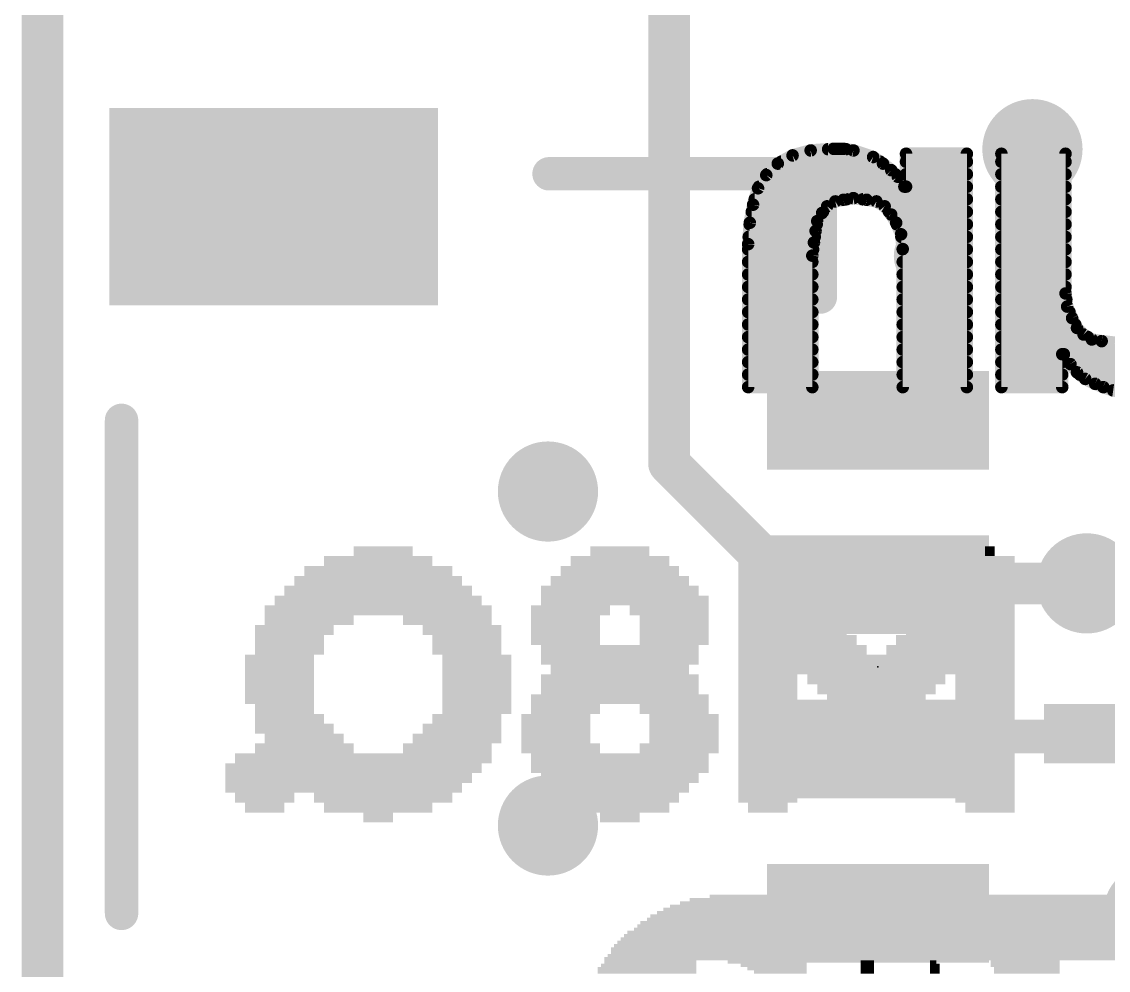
# Model space of a CAD drawing. Extents: x -28 to 74, y -69 to 26.
# Drawn here: x -0.13 to 6.48, y 10.85 to 16.63 of the extents above; entities that cross this region are included whole.
import ezdxf

# ---------------------------------------------------------------- set-up
doc = ezdxf.new("R2010")
doc.units = 0
for name, color, linetype in [('1', 12, 'CONTINUOUS'), ('16', 140, 'CONTINUOUS'), ('18', 110, 'CONTINUOUS'), ('20', 53, 'CONTINUOUS'), ('21', 41, 'CONTINUOUS'), ('22', 40, 'CONTINUOUS'), ('23', 53, 'CONTINUOUS')]:
    doc.layers.add(name, color=color, linetype=linetype)

# ---------------------------------------------------------------- blocks, each defined once
blk = doc.blocks.new('RECT')
blk.add_solid([(-0.5, -0.5), (0.5, -0.5), (-0.5, 0.5), (0.5, 0.5)])
blk = doc.blocks.new('ROUNDV')
at = {"const_width": 0.5}
blk.add_lwpolyline([(0, -0.25, 1), (0, 0.25, 1), (0, -0.25)], format="xyb", dxfattribs=at)

msp = doc.modelspace()

# ---------------------------------------------------------------- linework, layer by layer
at = {"layer": '1'}
for points, const_width in [([(0, 25.4), (0, 0)], 0.254), ([(3.81, 13.9366), (3.81, 17.272)], 0.254), ([(4.5466, 13.2), (3.81, 13.9366)], 0.254), ([(5.08, 13.2), (4.5466, 13.2)], 0.254), ([(5.08, 13.2), (5.088, 13.208)], 0.254), ([(5.088, 13.208), (6.35, 13.208)], 0.254), ([(5.08, 12.2), (5.1562, 12.2762)], 0.2032), ([(6.9516, 12.2762), (5.1562, 12.2762)], 0.2032), ([(5.08, 11.2), (6.755, 11.2)], 0.2032)]:
    msp.add_lwpolyline(points, dxfattribs=dict(at, const_width=const_width))
for points, const_width in [([(3.8549, 13.9815, 1), (3.7651, 13.8917)], 0.127), ([(3.7465, 13.9366, 1), (3.8735, 13.9366)], 0.127), ([(4.5466, 13.2635, 1), (4.5466, 13.1365)], 0.127), ([(4.5017, 13.1551, 1), (4.5915, 13.2449)], 0.127), ([(5.0351, 13.2449, 1), (5.1249, 13.1551)], 0.127), ([(5.088, 13.2715, 1), (5.088, 13.1445)], 0.127), ([(5.1329, 13.1631, 1), (5.0431, 13.2529)], 0.127), ([(5.08, 13.1365, 1), (5.08, 13.2635)], 0.127), ([(6.35, 13.1445, 1), (6.35, 13.2715)], 0.127), ([(5.1562, 12.327, 1), (5.1562, 12.2254)], 0.1016), ([(5.1921, 12.2403, 1), (5.1203, 12.3121)], 0.1016), ([(5.0441, 12.2359, 1), (5.1159, 12.1641)], 0.1016), ([(5.08, 11.2508, 1), (5.08, 11.1492)], 0.1016)]:
    msp.add_lwpolyline(points, format="xyb", dxfattribs=dict(at, const_width=const_width))
at = {"layer": '16', "const_width": 0.254}
for points in [[(0, 25.4), (0, 0)], [(6.35, 13.208), (7.0104, 13.208)]]:
    msp.add_lwpolyline(points, dxfattribs=at)
at = {"layer": '16', "const_width": 0.127}
msp.add_lwpolyline([(6.35, 13.2715, 1), (6.35, 13.1445)], format="xyb", dxfattribs=at)
at = {"layer": '20', "const_width": 0.2032}
msp.add_lwpolyline([(0, 25.4), (0, 0)], dxfattribs=at)
at = {"layer": '21', "const_width": 0.2032}
for points in [[(3.08, 15.7), (4.73, 15.7)], [(4.73, 15.7), (4.73, 14.95)], [(0.48, 14.2), (0.48, 11.2)]]:
    msp.add_lwpolyline(points, dxfattribs=at)
at = {"layer": '21'}
for points, const_width in [([(3.08, 15.7508, 1), (3.08, 15.6492)], 0.1016), ([(4.7808, 15.7, 1), (4.6792, 15.7)], 0.1016), ([(4.73, 15.6492, 1), (4.73, 15.7508)], 0.1016), ([(5.38, 15.0984, 1), (5.38, 15.3016, 1), (5.38, 15.0984)], 0.2032), ([(4.6792, 14.95, 1), (4.7808, 14.95)], 0.1016), ([(0.5308, 14.2, 1), (0.4292, 14.2)], 0.1016), ([(0.4292, 11.2, 1), (0.5308, 11.2)], 0.1016)]:
    msp.add_lwpolyline(points, format="xyb", dxfattribs=dict(at, const_width=const_width))
at = {"layer": '22', "const_width": 0.0762}
for points in [[(4.671, 15.842), (4.561, 15.812)], [(4.811, 15.852), (4.671, 15.842)], [(4.7774, 15.8496), (4.8854, 15.8496)], [(4.871, 15.852), (4.811, 15.852)], [(4.931, 15.842), (4.871, 15.852)], [(5.051, 15.802), (4.931, 15.842)], [(5.621, 15.822), (5.251, 15.822)], [(5.251, 15.822), (5.251, 15.622)], [(5.621, 14.402), (5.621, 15.822)], [(6.221, 15.822), (5.831, 15.822)], [(5.831, 15.822), (5.831, 14.402)], [(6.221, 14.972), (6.221, 15.822)], [(4.471, 15.762), (4.401, 15.692)], [(4.561, 15.812), (4.471, 15.762)], [(4.4915, 15.7734), (5.0939, 15.7734)], [(5.111, 15.762), (5.051, 15.802)], [(5.161, 15.722), (5.111, 15.762)], [(5.251, 15.7734), (5.621, 15.7734)], [(5.831, 15.7734), (6.221, 15.7734)], [(4.401, 15.692), (4.351, 15.612)], [(4.4062, 15.6972), (5.1858, 15.6972)], [(5.201, 15.682), (5.161, 15.722)], [(5.251, 15.6972), (5.621, 15.6972)], [(5.831, 15.6972), (6.221, 15.6972)], [(5.241, 15.622), (5.201, 15.682)], [(4.351, 15.612), (4.321, 15.512)], [(4.3566, 15.621), (5.621, 15.621)], [(5.251, 15.622), (5.241, 15.622)], [(5.831, 15.621), (6.221, 15.621)], [(4.321, 15.512), (4.301, 15.402)], [(4.3308, 15.5448), (4.8878, 15.5448)], [(4.741, 15.462), (4.771, 15.502)], [(4.771, 15.502), (4.821, 15.532)], [(4.821, 15.532), (4.871, 15.542)], [(4.871, 15.542), (4.931, 15.552)], [(4.931, 15.552), (5.011, 15.542)], [(4.9886, 15.5448), (5.621, 15.5448)], [(5.011, 15.542), (5.071, 15.532)], [(5.071, 15.532), (5.121, 15.502)], [(5.121, 15.502), (5.161, 15.452)], [(5.831, 15.5448), (6.221, 15.5448)], [(4.3131, 15.4686), (4.746, 15.4686)], [(4.711, 15.412), (4.741, 15.462)], [(5.1477, 15.4686), (5.621, 15.4686)], [(5.161, 15.452), (5.191, 15.402)], [(5.831, 15.4686), (6.221, 15.4686)], [(4.301, 15.402), (4.291, 15.272)], [(4.3003, 15.3924), (4.7077, 15.3924)], [(4.701, 15.352), (4.711, 15.412)], [(5.191, 15.402), (5.221, 15.332)], [(5.1951, 15.3924), (5.621, 15.3924)], [(5.831, 15.3924), (6.221, 15.3924)], [(4.2944, 15.3162), (4.6959, 15.3162)], [(4.691, 15.282), (4.701, 15.352)], [(5.221, 15.332), (5.231, 15.242)], [(5.2228, 15.3162), (5.621, 15.3162)], [(5.831, 15.3162), (6.221, 15.3162)], [(4.291, 15.272), (4.291, 14.402)], [(4.291, 15.24), (4.6858, 15.24)], [(4.681, 15.202), (4.691, 15.282)], [(5.231, 15.242), (5.231, 14.402)], [(5.231, 15.24), (5.621, 15.24)], [(5.831, 15.24), (6.221, 15.24)], [(4.291, 15.1638), (4.681, 15.1638)], [(4.681, 14.402), (4.681, 15.202)], [(5.231, 15.1638), (5.621, 15.1638)], [(5.831, 15.1638), (6.221, 15.1638)], [(4.291, 15.0876), (4.681, 15.0876)], [(5.231, 15.0876), (5.621, 15.0876)], [(5.831, 15.0876), (6.221, 15.0876)], [(4.291, 15.0114), (4.681, 15.0114)], [(5.231, 15.0114), (5.621, 15.0114)], [(5.831, 15.0114), (6.221, 15.0114)], [(6.231, 14.892), (6.221, 14.972)], [(4.291, 14.9352), (4.681, 14.9352)], [(5.231, 14.9352), (5.621, 14.9352)], [(5.831, 14.9352), (6.2256, 14.9352)], [(4.291, 14.859), (4.681, 14.859)], [(5.231, 14.859), (5.621, 14.859)], [(5.831, 14.859), (6.2451, 14.859)], [(6.261, 14.822), (6.231, 14.892)], [(4.291, 14.7828), (4.681, 14.7828)], [(5.231, 14.7828), (5.621, 14.7828)], [(5.831, 14.7828), (6.2806, 14.7828)], [(6.291, 14.762), (6.261, 14.822)], [(4.291, 14.7066), (4.681, 14.7066)], [(5.231, 14.7066), (5.621, 14.7066)], [(5.831, 14.7066), (6.3567, 14.7066)], [(6.331, 14.722), (6.291, 14.762)], [(6.381, 14.692), (6.331, 14.722)], [(6.441, 14.682), (6.381, 14.692)], [(6.521, 14.672), (6.441, 14.682)], [(4.291, 14.6304), (4.681, 14.6304)], [(5.231, 14.6304), (5.621, 14.6304)], [(5.831, 14.6304), (7.1065, 14.6304)], [(6.201, 14.402), (6.201, 14.602)], [(6.201, 14.602), (6.211, 14.602)], [(6.211, 14.602), (6.251, 14.542)], [(4.291, 14.5542), (4.681, 14.5542)], [(5.231, 14.5542), (5.621, 14.5542)], [(5.831, 14.5542), (6.201, 14.5542)], [(6.2429, 14.5542), (7.0689, 14.5542)], [(6.251, 14.542), (6.291, 14.492)], [(4.291, 14.478), (4.681, 14.478)], [(5.231, 14.478), (5.621, 14.478)], [(5.831, 14.478), (6.201, 14.478)], [(6.291, 14.492), (6.341, 14.452)], [(6.3085, 14.478), (6.9997, 14.478)], [(6.341, 14.452), (6.401, 14.422)], [(4.291, 14.402), (4.681, 14.402)], [(5.231, 14.402), (5.621, 14.402)], [(5.831, 14.402), (6.201, 14.402)], [(6.401, 14.422), (6.451, 14.402)], [(6.451, 14.402), (6.511, 14.382)], [(6.4516, 14.4018), (6.863, 14.4018)], [(6.511, 14.382), (6.581, 14.372)]]:
    msp.add_lwpolyline(points, dxfattribs=at)
at = {"layer": '22', "const_width": 0.0381}
for points in [[(4.6696, 15.861, 1), (4.6724, 15.823)], [(4.676, 15.8236, 1), (4.666, 15.8604)], [(4.7774, 15.8687, 1), (4.7774, 15.8306)], [(4.811, 15.8711, 1), (4.811, 15.833)], [(4.8124, 15.833, 1), (4.8096, 15.871)], [(4.8741, 15.8708, 1), (4.8679, 15.8332)], [(4.871, 15.833, 1), (4.871, 15.8711)], [(4.8854, 15.8306, 1), (4.8854, 15.8687)], [(4.937, 15.8601, 1), (4.925, 15.8239)], [(4.9279, 15.8232, 1), (4.9341, 15.8608)], [(5.251, 15.8411, 1), (5.251, 15.803)], [(5.2701, 15.822, 1), (5.232, 15.822)], [(5.6401, 15.822, 1), (5.602, 15.822)], [(5.621, 15.803, 1), (5.621, 15.8411)], [(5.831, 15.8411, 1), (5.831, 15.803)], [(5.8501, 15.822, 1), (5.812, 15.822)], [(6.2401, 15.822, 1), (6.202, 15.822)], [(6.221, 15.803, 1), (6.221, 15.8411)], [(4.4617, 15.7787, 1), (4.4803, 15.7453)], [(4.4845, 15.7485, 1), (4.4575, 15.7755)], [(4.4915, 15.7925, 1), (4.4915, 15.7544)], [(4.556, 15.8304, 1), (4.566, 15.7936)], [(4.5703, 15.7953, 1), (4.5517, 15.8287)], [(5.0616, 15.8179, 1), (5.0404, 15.7861)], [(5.045, 15.7839, 1), (5.057, 15.8201)], [(5.1229, 15.7769, 1), (5.0991, 15.7471)], [(5.0939, 15.7544, 1), (5.0939, 15.7925)], [(5.1004, 15.7461, 1), (5.1216, 15.7779)], [(5.251, 15.7925, 1), (5.251, 15.7544)], [(5.621, 15.7544, 1), (5.621, 15.7925)], [(5.831, 15.7925, 1), (5.831, 15.7544)], [(6.221, 15.7544, 1), (6.221, 15.7925)], [(4.4172, 15.6819, 1), (4.3848, 15.7021)], [(4.4062, 15.7163, 1), (4.4062, 15.6782)], [(5.1745, 15.7355, 1), (5.1475, 15.7085)], [(5.1491, 15.7071, 1), (5.1729, 15.7369)], [(5.1858, 15.6782, 1), (5.1858, 15.7163)], [(5.251, 15.7163, 1), (5.251, 15.6782)], [(5.621, 15.6782, 1), (5.621, 15.7163)], [(5.831, 15.7163, 1), (5.831, 15.6782)], [(6.221, 15.6782, 1), (6.221, 15.7163)], [(4.3875, 15.7055, 1), (4.4145, 15.6785)], [(5.2169, 15.6926, 1), (5.1851, 15.6714)], [(5.1875, 15.6685, 1), (5.2145, 15.6955)], [(4.3348, 15.6221, 1), (4.3672, 15.6019)], [(4.3692, 15.6065, 1), (4.3328, 15.6175)], [(4.3566, 15.6401, 1), (4.3566, 15.602)], [(5.241, 15.641, 1), (5.241, 15.6029)], [(5.2251, 15.6114, 1), (5.2569, 15.6326)], [(5.232, 15.622, 1), (5.2701, 15.622)], [(5.251, 15.6029, 1), (5.251, 15.641)], [(5.621, 15.602, 1), (5.621, 15.6401)], [(5.831, 15.6401, 1), (5.831, 15.602)], [(6.221, 15.602, 1), (6.221, 15.6401)], [(4.3028, 15.5175, 1), (4.3392, 15.5065)], [(4.3397, 15.5086, 1), (4.3023, 15.5154)], [(4.3308, 15.5639, 1), (4.3308, 15.5258)], [(4.7612, 15.5183, 1), (4.7808, 15.4857)], [(4.7862, 15.4906, 1), (4.7558, 15.5134)], [(4.8173, 15.5507, 1), (4.8247, 15.5133)], [(4.8308, 15.5157, 1), (4.8112, 15.5483)], [(4.8679, 15.5608, 1), (4.8741, 15.5232)], [(4.8747, 15.5233, 1), (4.8673, 15.5607)], [(4.8878, 15.5258, 1), (4.8878, 15.5639)], [(4.9334, 15.5709, 1), (4.9286, 15.5331)], [(4.9341, 15.5332, 1), (4.9279, 15.5708)], [(4.9886, 15.5639, 1), (4.9886, 15.5258)], [(5.0141, 15.5608, 1), (5.0079, 15.5232)], [(5.0086, 15.5231, 1), (5.0134, 15.5609)], [(5.0808, 15.5483, 1), (5.0612, 15.5157)], [(5.0679, 15.5132, 1), (5.0741, 15.5508)], [(5.1359, 15.5139, 1), (5.1061, 15.4901)], [(5.1112, 15.4857, 1), (5.1308, 15.5183)], [(5.621, 15.5258, 1), (5.621, 15.5639)], [(5.831, 15.5639, 1), (5.831, 15.5258)], [(6.221, 15.5258, 1), (6.221, 15.5639)], [(4.3131, 15.4877, 1), (4.3131, 15.4496)], [(4.7258, 15.4734, 1), (4.7562, 15.4506)], [(4.7573, 15.4522, 1), (4.7247, 15.4718)], [(4.746, 15.4496, 1), (4.746, 15.4877)], [(5.1477, 15.4877, 1), (5.1477, 15.4496)], [(5.1773, 15.4618, 1), (5.1447, 15.4422)], [(5.1461, 15.4401, 1), (5.1759, 15.4639)], [(5.621, 15.4496, 1), (5.621, 15.4877)], [(5.831, 15.4877, 1), (5.831, 15.4496)], [(6.221, 15.4496, 1), (6.221, 15.4877)], [(4.3003, 15.4115, 1), (4.3003, 15.3734)], [(4.2823, 15.4054, 1), (4.3197, 15.3986)], [(4.32, 15.4005, 1), (4.282, 15.4035)], [(4.6947, 15.4218, 1), (4.7273, 15.4022)], [(4.7298, 15.4089, 1), (4.6922, 15.4151)], [(4.7077, 15.3734, 1), (4.7077, 15.4115)], [(5.2085, 15.4095, 1), (5.1735, 15.3945)], [(5.1747, 15.3922, 1), (5.2073, 15.4118)], [(5.1951, 15.4115, 1), (5.1951, 15.3734)], [(5.621, 15.3734, 1), (5.621, 15.4115)], [(5.831, 15.4115, 1), (5.831, 15.3734)], [(6.221, 15.3734, 1), (6.221, 15.4115)], [(4.2944, 15.3353, 1), (4.2944, 15.2972)], [(4.6822, 15.3551, 1), (4.7198, 15.3489)], [(4.7199, 15.3493, 1), (4.6821, 15.3547)], [(4.6959, 15.2972, 1), (4.6959, 15.3353)], [(5.2399, 15.3341, 1), (5.2021, 15.3299)], [(5.2035, 15.3245, 1), (5.2385, 15.3395)], [(5.2228, 15.3353, 1), (5.2228, 15.2972)], [(5.621, 15.2972, 1), (5.621, 15.3353)], [(5.831, 15.3353, 1), (5.831, 15.2972)], [(6.221, 15.2972, 1), (6.221, 15.3353)], [(4.272, 15.2735, 1), (4.31, 15.2705)], [(4.291, 15.2591, 1), (4.291, 15.221)], [(4.3101, 15.272, 1), (4.272, 15.272)], [(4.6721, 15.2847, 1), (4.7099, 15.2793)], [(4.7099, 15.2796, 1), (4.6721, 15.2844)], [(4.6858, 15.221, 1), (4.6858, 15.2591)], [(5.25, 15.242, 1), (5.2119, 15.242)], [(5.231, 15.2591, 1), (5.231, 15.221)], [(5.621, 15.221, 1), (5.621, 15.2591)], [(5.831, 15.2591, 1), (5.831, 15.221)], [(6.221, 15.221, 1), (6.221, 15.2591)], [(4.291, 15.1829, 1), (4.291, 15.1448)], [(4.7001, 15.202, 1), (4.662, 15.202)], [(4.6621, 15.2044, 1), (4.6999, 15.1996)], [(4.681, 15.1448, 1), (4.681, 15.1829)], [(5.231, 15.1829, 1), (5.231, 15.1448)], [(5.2121, 15.2399, 1), (5.2499, 15.2441)], [(5.621, 15.1448, 1), (5.621, 15.1829)], [(5.831, 15.1829, 1), (5.831, 15.1448)], [(6.221, 15.1448, 1), (6.221, 15.1829)], [(4.291, 15.1067, 1), (4.291, 15.0686)], [(4.681, 15.0686, 1), (4.681, 15.1067)], [(5.231, 15.1067, 1), (5.231, 15.0686)], [(5.621, 15.0686, 1), (5.621, 15.1067)], [(5.831, 15.1067, 1), (5.831, 15.0686)], [(6.221, 15.0686, 1), (6.221, 15.1067)], [(4.291, 15.0305, 1), (4.291, 14.9924)], [(4.681, 14.9924, 1), (4.681, 15.0305)], [(5.231, 15.0305, 1), (5.231, 14.9924)], [(5.621, 14.9924, 1), (5.621, 15.0305)], [(5.831, 15.0305, 1), (5.831, 14.9924)], [(6.2399, 14.9744, 1), (6.2021, 14.9696)], [(6.221, 14.9924, 1), (6.221, 15.0305)], [(4.291, 14.9543, 1), (4.291, 14.9162)], [(4.681, 14.9162, 1), (4.681, 14.9543)], [(5.231, 14.9543, 1), (5.231, 14.9162)], [(5.621, 14.9162, 1), (5.621, 14.9543)], [(5.831, 14.9543, 1), (5.831, 14.9162)], [(6.202, 14.972, 1), (6.2401, 14.972)], [(6.2256, 14.9162, 1), (6.2256, 14.9543)], [(4.291, 14.878, 1), (4.291, 14.8399)], [(4.681, 14.8399, 1), (4.681, 14.878)], [(5.231, 14.878, 1), (5.231, 14.8399)], [(5.621, 14.8399, 1), (5.621, 14.878)], [(5.831, 14.878, 1), (5.831, 14.8399)], [(6.2485, 14.8995, 1), (6.2135, 14.8845)], [(6.2121, 14.8896, 1), (6.2499, 14.8944)], [(6.2451, 14.8399, 1), (6.2451, 14.878)], [(4.291, 14.8018, 1), (4.291, 14.7637)], [(4.681, 14.7637, 1), (4.681, 14.8018)], [(5.231, 14.8018, 1), (5.231, 14.7637)], [(5.621, 14.7637, 1), (5.621, 14.8018)], [(5.831, 14.8018, 1), (5.831, 14.7637)], [(6.278, 14.8305, 1), (6.244, 14.8135)], [(6.2435, 14.8145, 1), (6.2785, 14.8295)], [(6.2806, 14.7637, 1), (6.2806, 14.8018)], [(4.291, 14.7256, 1), (4.291, 14.6875)], [(4.681, 14.6875, 1), (4.681, 14.7256)], [(5.231, 14.7256, 1), (5.231, 14.6875)], [(5.621, 14.6875, 1), (5.621, 14.7256)], [(5.831, 14.7256, 1), (5.831, 14.6875)], [(6.3045, 14.7755, 1), (6.2775, 14.7485)], [(6.274, 14.7535, 1), (6.308, 14.7705)], [(6.3408, 14.7383, 1), (6.3212, 14.7057)], [(6.3175, 14.7085, 1), (6.3445, 14.7355)], [(6.3567, 14.6875, 1), (6.3567, 14.7256)], [(6.3841, 14.7108, 1), (6.3779, 14.6732)], [(6.3712, 14.6757, 1), (6.3908, 14.7083)], [(6.4434, 14.7009, 1), (6.4386, 14.6631)], [(6.4379, 14.6632, 1), (6.4441, 14.7008)], [(4.291, 14.6494, 1), (4.291, 14.6113)], [(4.681, 14.6113, 1), (4.681, 14.6494)], [(5.231, 14.6494, 1), (5.231, 14.6113)], [(5.621, 14.6113, 1), (5.621, 14.6494)], [(5.831, 14.6494, 1), (5.831, 14.6113)], [(6.201, 14.6211, 1), (6.201, 14.583)], [(6.2201, 14.602, 1), (6.182, 14.602)], [(6.2269, 14.6126, 1), (6.1951, 14.5914)], [(6.211, 14.583, 1), (6.211, 14.6211)], [(4.291, 14.5733, 1), (4.291, 14.5352)], [(4.681, 14.5352, 1), (4.681, 14.5733)], [(5.231, 14.5733, 1), (5.231, 14.5352)], [(5.621, 14.5352, 1), (5.621, 14.5733)], [(5.831, 14.5733, 1), (5.831, 14.5352)], [(6.201, 14.5352, 1), (6.201, 14.5733)], [(6.2429, 14.5733, 1), (6.2429, 14.5352)], [(6.2659, 14.5539, 1), (6.2361, 14.5301)], [(6.2351, 14.5314, 1), (6.2669, 14.5526)], [(4.291, 14.4971, 1), (4.291, 14.459)], [(4.681, 14.459, 1), (4.681, 14.4971)], [(5.231, 14.4971, 1), (5.231, 14.459)], [(5.621, 14.459, 1), (5.621, 14.4971)], [(5.831, 14.4971, 1), (5.831, 14.459)], [(6.201, 14.459, 1), (6.201, 14.4971)], [(6.3029, 14.5069, 1), (6.2791, 14.4771)], [(6.2761, 14.4801, 1), (6.3059, 14.5039)], [(6.3085, 14.4971, 1), (6.3085, 14.459)], [(6.3495, 14.469, 1), (6.3325, 14.435)], [(6.3291, 14.4371, 1), (6.3529, 14.4669)], [(4.291, 14.4211, 1), (4.291, 14.383)], [(4.272, 14.402, 1), (4.3101, 14.402)], [(4.662, 14.402, 1), (4.7001, 14.402)], [(4.681, 14.383, 1), (4.681, 14.4211)], [(5.2119, 14.402, 1), (5.25, 14.402)], [(5.231, 14.4211, 1), (5.231, 14.383)], [(5.602, 14.402, 1), (5.6401, 14.402)], [(5.621, 14.383, 1), (5.621, 14.4211)], [(5.831, 14.4211, 1), (5.831, 14.383)], [(5.812, 14.402, 1), (5.8501, 14.402)], [(6.182, 14.402, 1), (6.2201, 14.402)], [(6.201, 14.383, 1), (6.201, 14.4211)], [(6.4081, 14.4397, 1), (6.3939, 14.4043)], [(6.3925, 14.405, 1), (6.4095, 14.439)], [(6.457, 14.4201, 1), (6.445, 14.3839)], [(6.4516, 14.4209, 1), (6.4516, 14.3828)], [(6.4439, 14.3843, 1), (6.4581, 14.4197)], [(6.5137, 14.4009, 1), (6.5083, 14.3631)]]:
    msp.add_lwpolyline(points, format="xyb", dxfattribs=at)
at = {"layer": '23'}
msp.add_point((5.08, 12.7), dxfattribs=at)

# ---------------------------------------------------------------- block references
at = {"layer": '1', "rotation": 270}
for p, xscale, yscale in [((1.405, 15.5), 1.2, 2), ((5.08, 14.2), 0.6, 1.35), ((5.08, 13.2), 0.6, 1.35), ((5.08, 12.2), 0.6, 1.35), ((5.08, 11.2), 0.6, 1.35)]:
    msp.add_blockref('RECT', p, dxfattribs=dict(at, xscale=xscale, yscale=yscale))
at = {"layer": '18', "xscale": 0.6096, "yscale": 0.6096}
for p in [(6.0198, 15.8496), (6.0198, 15.8496), (3.0734, 13.7668), (3.0734, 13.7668), (6.35, 13.208), (6.35, 13.208), (3.0734, 11.7348), (3.0734, 11.7348), (6.755, 11.2), (6.755, 11.2)]:
    msp.add_blockref('ROUNDV', p, dxfattribs=at)
at = {"layer": '22', "rotation": 180}
for p, xscale, yscale in [((2.0708, 13.4038), 0.36, 0.06), ((3.5108, 13.4038), 0.36, 0.06), ((4.4108, 13.4038), 0.12, 0.06), ((5.7608, 13.4038), 0.06, 0.06), ((2.0408, 13.3438), 0.66, 0.06), ((3.5108, 13.3438), 0.6, 0.06), ((4.4108, 13.3438), 0.36, 0.06), ((5.7308, 13.3438), 0.36, 0.06), ((2.0408, 13.2838), 0.9, 0.06), ((3.5108, 13.2838), 0.72, 0.06), ((4.4408, 13.2838), 0.42, 0.06), ((5.7008, 13.2838), 0.42, 0.06), ((2.0408, 13.2238), 1.02, 0.06), ((3.5108, 13.2238), 0.84, 0.06), ((4.4708, 13.2238), 0.48, 0.06), ((5.7008, 13.2238), 0.42, 0.06), ((2.0408, 13.1638), 1.14, 0.06), ((3.5108, 13.1638), 0.96, 0.06), ((4.4708, 13.1638), 0.48, 0.06), ((5.6708, 13.1638), 0.48, 0.06), ((2.0408, 13.1038), 1.26, 0.06), ((3.5408, 13.1038), 1.02, 0.06), ((4.5008, 13.1038), 0.54, 0.06), ((5.6408, 13.1038), 0.54, 0.06), ((2.0408, 13.0438), 1.38, 0.06), ((3.2108, 13.0438), 0.48, 0.06), ((3.8108, 13.0438), 0.48, 0.06), ((4.5308, 13.0438), 0.6, 0.06), ((5.6108, 13.0438), 0.6, 0.06), ((1.5308, 12.9238), 0.48, 0.06), ((1.6208, 12.9838), 0.54, 0.06), ((2.4608, 12.9838), 0.54, 0.06), ((2.5508, 12.9238), 0.48, 0.06), ((3.1808, 12.9838), 0.42, 0.06), ((3.1808, 12.9238), 0.42, 0.06), ((3.8408, 12.9838), 0.42, 0.06), ((3.8408, 12.9238), 0.42, 0.06), ((4.5608, 12.9838), 0.66, 0.06), ((4.5608, 12.9238), 0.66, 0.06), ((5.5808, 12.9838), 0.66, 0.06), ((5.5808, 12.9238), 0.66, 0.06), ((1.5008, 12.8638), 0.42, 0.06), ((2.5808, 12.8638), 0.42, 0.06), ((3.1808, 12.8638), 0.42, 0.06), ((3.8408, 12.8638), 0.42, 0.06), ((4.5908, 12.8638), 0.72, 0.06), ((5.5508, 12.8638), 0.72, 0.06), ((1.5008, 12.8038), 0.42, 0.06), ((2.5808, 12.8038), 0.42, 0.06), ((3.5108, 12.8038), 0.96, 0.06), ((4.6208, 12.8038), 0.78, 0.06), ((5.5208, 12.8038), 0.78, 0.06), ((1.4408, 12.7438), 0.42, 0.06), ((2.6408, 12.7438), 0.42, 0.06), ((3.5108, 12.7438), 0.96, 0.06), ((5.0708, 12.7438), 1.68, 0.06), ((1.4408, 12.6838), 0.42, 0.06), ((2.6408, 12.6838), 0.42, 0.06), ((3.5108, 12.6838), 0.84, 0.06), ((5.0708, 12.6838), 1.68, 0.06), ((1.4408, 12.6238), 0.42, 0.06), ((2.6408, 12.6238), 0.42, 0.06), ((3.5108, 12.6238), 0.96, 0.06), ((4.4108, 12.6238), 0.36, 0.06), ((5.0708, 12.6238), 0.84, 0.06), ((5.7308, 12.6238), 0.36, 0.06), ((1.4408, 12.5638), 0.42, 0.06), ((2.6408, 12.5638), 0.42, 0.06), ((3.5108, 12.5638), 0.96, 0.06), ((4.4108, 12.5638), 0.36, 0.06), ((5.0708, 12.5638), 0.72, 0.06), ((5.7308, 12.5638), 0.36, 0.06), ((1.4408, 12.5038), 0.42, 0.06), ((2.6408, 12.5038), 0.42, 0.06), ((3.5108, 12.5038), 1.08, 0.06), ((4.4108, 12.5038), 0.36, 0.06), ((5.0708, 12.5038), 0.6, 0.06), ((5.7308, 12.5038), 0.36, 0.06), ((1.4708, 12.4438), 0.36, 0.06), ((2.6408, 12.4438), 0.42, 0.06), ((3.1808, 12.4438), 0.42, 0.06), ((3.8408, 12.4438), 0.42, 0.06), ((4.4108, 12.4438), 0.36, 0.06), ((5.0708, 12.4438), 0.6, 0.06), ((5.7308, 12.4438), 0.36, 0.06), ((6.4508, 12.4438), 0.72, 0.06), ((1.5008, 12.3838), 0.42, 0.06), ((2.5808, 12.3838), 0.42, 0.06), ((3.1208, 12.3838), 0.42, 0.06), ((3.9008, 12.3838), 0.42, 0.06), ((4.4108, 12.3838), 0.36, 0.06), ((5.0708, 12.3838), 0.48, 0.06), ((5.7308, 12.3838), 0.36, 0.06), ((6.4808, 12.3838), 0.78, 0.06), ((1.5308, 12.3238), 0.48, 0.06), ((1.5908, 12.2638), 0.48, 0.06), ((2.5208, 12.2638), 0.54, 0.06), ((2.5508, 12.3238), 0.48, 0.06), ((3.1208, 12.3238), 0.42, 0.06), ((3.1208, 12.2638), 0.42, 0.06), ((3.9008, 12.3238), 0.42, 0.06), ((3.9008, 12.2638), 0.42, 0.06), ((4.4108, 12.3238), 0.36, 0.06), ((4.4108, 12.2638), 0.36, 0.06), ((5.0708, 12.3238), 0.36, 0.06), ((5.0708, 12.2638), 0.24, 0.06), ((5.7308, 12.3238), 0.36, 0.06), ((5.7308, 12.2638), 0.36, 0.06), ((6.4508, 12.3238), 0.84, 0.06), ((6.4508, 12.2638), 0.84, 0.06), ((1.5908, 12.2038), 0.6, 0.06), ((2.4608, 12.2038), 0.54, 0.06), ((3.1508, 12.2038), 0.48, 0.06), ((3.8708, 12.2038), 0.48, 0.06), ((4.4108, 12.2038), 0.36, 0.06), ((5.7308, 12.2038), 0.36, 0.06), ((6.4508, 12.2038), 0.84, 0.06), ((1.9508, 12.1438), 1.56, 0.06), ((3.5108, 12.1438), 1.08, 0.06), ((4.4108, 12.1438), 0.36, 0.06), ((5.7308, 12.1438), 0.36, 0.06), ((6.4808, 12.1438), 0.78, 0.06), ((1.8908, 12.0838), 1.56, 0.06), ((3.5108, 12.0838), 1.08, 0.06), ((4.4108, 12.0838), 0.36, 0.06), ((5.7308, 12.0838), 0.36, 0.06), ((1.8608, 12.0238), 1.5, 0.06), ((3.5108, 12.0238), 0.96, 0.06), ((4.4108, 12.0238), 0.36, 0.06), ((5.7308, 12.0238), 0.36, 0.06), ((1.8308, 11.9638), 1.44, 0.06), ((3.5108, 11.9638), 0.84, 0.06), ((4.4108, 11.9638), 0.36, 0.06), ((5.7308, 11.9638), 0.36, 0.06), ((1.3508, 11.9038), 0.36, 0.06), ((2.0708, 11.9038), 0.84, 0.06), ((3.5108, 11.9038), 0.72, 0.06), ((4.4108, 11.9038), 0.36, 0.06), ((5.7308, 11.9038), 0.36, 0.06), ((1.3508, 11.8438), 0.24, 0.06), ((2.0408, 11.8438), 0.66, 0.06), ((3.5108, 11.8438), 0.6, 0.06), ((4.4108, 11.8438), 0.24, 0.06), ((5.7608, 11.8438), 0.3, 0.06), ((2.0408, 11.7838), 0.18, 0.06), ((3.5108, 11.7838), 0.24, 0.06), ((6.076, 11.304), 4.04, 0.02), ((6.066, 11.224), 4.58, 0.02), ((6.066, 11.244), 4.5, 0.02), ((6.066, 11.264), 4.38, 0.02), ((6.066, 11.284), 4.26, 0.02), ((6.076, 11.164), 4.8, 0.02), ((6.066, 11.184), 4.74, 0.02), ((6.066, 11.204), 4.66, 0.02), ((6.076, 11.104), 4.96, 0.02), ((6.076, 11.124), 4.92, 0.02), ((6.066, 11.144), 4.86, 0.02), ((6.066, 11.044), 5.1, 0.02), ((6.066, 11.064), 5.06, 0.02), ((6.066, 11.084), 5.02, 0.02), ((6.066, 10.984), 5.22, 0.02), ((6.076, 10.964), 5.24, 0.02), ((6.066, 11.004), 5.18, 0.02), ((6.066, 11.024), 5.14, 0.02), ((6.066, 10.924), 5.3, 0.02), ((3.696, 10.904), 0.56, 0.02), ((6.066, 10.944), 5.26, 0.02), ((4.406, 10.904), 0.48, 0.02), ((5.016, 10.904), 0.08, 0.02), ((5.416, 10.904), 0.04, 0.02), ((5.976, 10.904), 0.42, 0.02), ((3.676, 10.864), 0.6, 0.02), ((3.676, 10.844), 0.6, 0.02), ((3.686, 10.884), 0.58, 0.02), ((4.446, 10.884), 0.4, 0.02), ((4.466, 10.864), 0.36, 0.02), ((4.486, 10.844), 0.32, 0.02), ((5.016, 10.884), 0.08, 0.02), ((5.016, 10.864), 0.08, 0.02), ((5.016, 10.844), 0.08, 0.02), ((5.426, 10.884), 0.06, 0.02), ((5.426, 10.864), 0.06, 0.02), ((5.426, 10.844), 0.06, 0.02), ((5.976, 10.884), 0.42, 0.02), ((5.986, 10.864), 0.4, 0.02), ((5.986, 10.844), 0.4, 0.02)]:
    msp.add_blockref('RECT', p, dxfattribs=dict(at, xscale=xscale, yscale=yscale))

doc.saveas('drawing.dxf')
